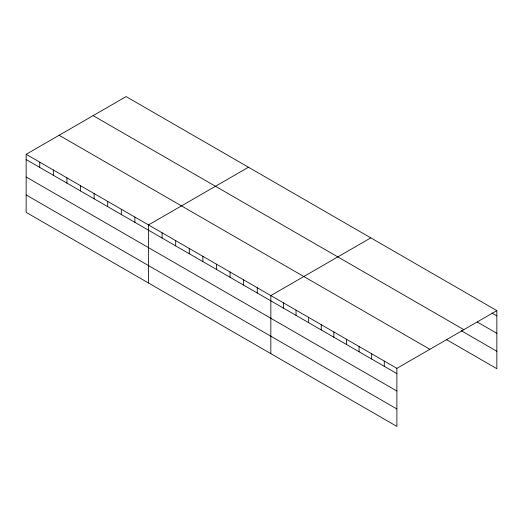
<?xml version="1.0" encoding="UTF-8"?>
<svg xmlns="http://www.w3.org/2000/svg" width="523" height="523" viewBox="0 0 523 523"><rect width="100%" height="100%" fill="white"/><g stroke="black" fill="none" stroke-linecap="round" stroke-linejoin="round"><path stroke-width="0.78" d="M396.885 391.027L396.885 368.349L26.15 154.305L26.15 212.371L396.885 426.408L396.885 391.027L26.15 176.99M446.433 339.584L496.85 368.695L496.85 310.629L126.115 96.592L26.15 154.305M248.458 167.223L148.493 224.936L148.493 283.002M370.8 237.86L270.836 295.573L270.836 353.633M396.885 368.349L496.85 310.629M491.947 313.061L496.85 315.892M477.244 321.998L496.85 333.314M93.127 115.635L463.862 329.68M461.136 330.647L496.85 351.266M59.138 135.261L429.873 349.299M26.15 159.561L396.885 373.605M26.15 194.942L396.885 408.986M384.281 361.066L384.281 366.329M371.676 353.79L371.676 359.053M359.072 346.514L359.072 351.77M346.468 339.237L346.468 344.494M333.857 331.961L333.857 337.217M321.253 324.685L321.253 329.941M308.648 317.402L308.648 322.665M296.044 310.126L296.044 315.382M283.44 302.85L283.44 308.106M257.244 287.722L257.244 292.985M243.646 279.877L243.646 285.133M230.055 272.025L230.055 277.288M216.463 264.18L216.463 269.437M202.865 256.329L202.865 261.592M189.274 248.484L189.274 253.74M175.682 240.632L175.682 245.895M162.084 232.787L162.084 238.043M134.901 217.091L134.901 222.347M121.303 209.239L121.303 214.502M107.712 201.394L107.712 206.65M94.12 193.543L94.12 198.805M80.522 185.698L80.522 190.954M66.931 177.853L66.931 183.109M53.339 170.001L53.339 175.257M39.741 162.156L39.741 167.412"/></g></svg>
